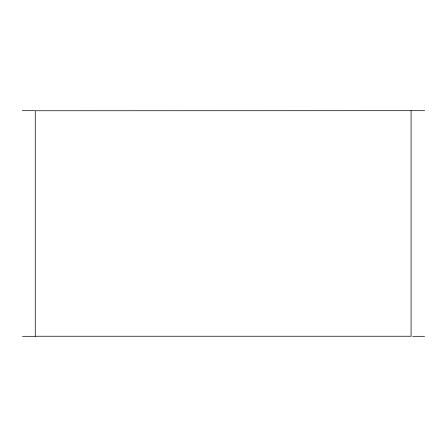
<?xml version="1.0" encoding="UTF-8"?>
<svg xmlns="http://www.w3.org/2000/svg" width="447" height="447" viewBox="0 0 447 447"><rect width="100%" height="100%" fill="white"/><g stroke="black" fill="none" stroke-linecap="round" stroke-linejoin="round"><path stroke-width="0.67" d="M22.35 110.683L34.62 110.683M424.65 110.683L35.263 110.755L35.263 336.245L411.078 336.245L411.078 110.755M22.484 336.317L35.263 336.317M412.553 336.317L424.622 336.317"/></g></svg>
